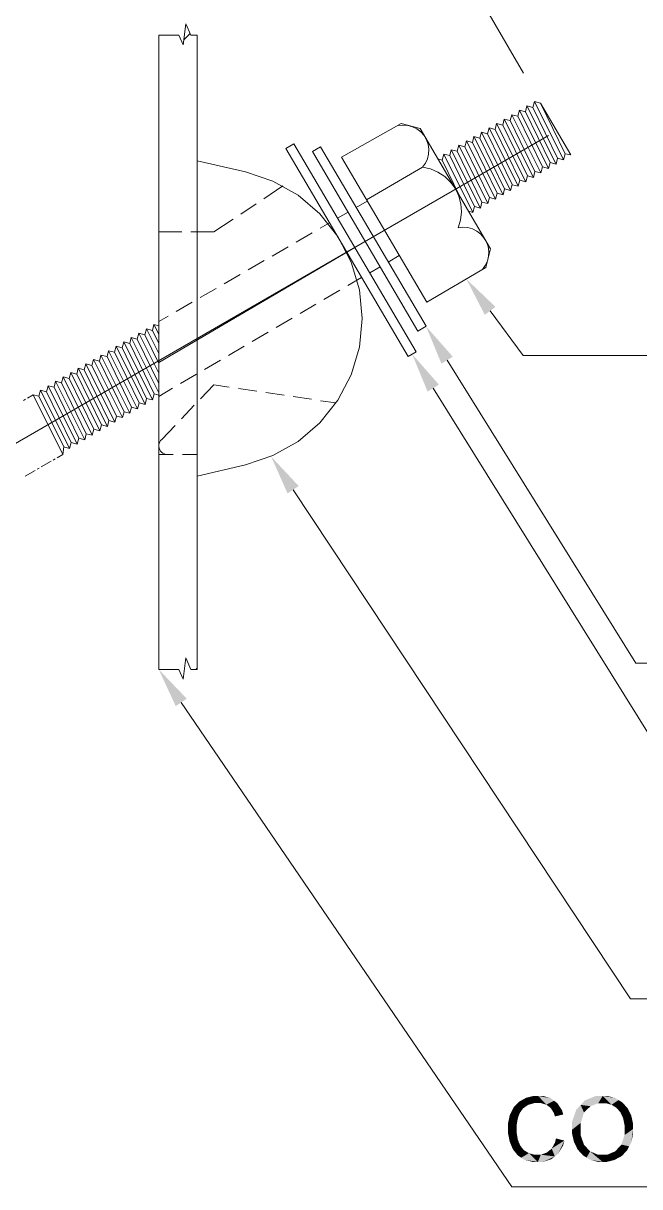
# Model space of a CAD drawing. Header units: millimetres. Extents: x 2 to 579, y 1 to 405.
# Drawn here: x 257.36 to 265.71, y 111.22 to 126.98 of the extents above; entities that cross this region are included whole.
import ezdxf

# ---------------------------------------------------------------- set-up
doc = ezdxf.new("R2010")
doc.units = ezdxf.units.MM
doc.linetypes.add('XKITLINE00', pattern=[0])
doc.layers.add('LinkedObject', color=7, linetype='Continuous', lineweight=0)

# ---------------------------------------------------------------- blocks, each defined once
blk = doc.blocks.new('*A4')
at = {"layer": 'LinkedObject'}
for color, points in [(6, [(263.754, 123.138), (263.609, 123.031), (263.359, 123.517)]), (6, [(263.176, 122.464), (263.023, 122.369), (262.814, 122.875)]), (6, [(262.988, 122.086), (262.835, 121.991), (262.627, 122.497)]), (6, [(261.091, 120.712), (260.94, 120.613), (260.717, 121.113)]), (6, [(259.576, 117.833), (259.427, 117.732), (259.197, 118.229)]), (7, [(264.073, 112.376), (264.128, 112.285), (264, 112.299)]), (7, [(264.121, 112.402), (264.128, 112.285), (264.073, 112.376)]), (7, [(264.169, 112.428), (264.278, 112.356), (264.121, 112.402)]), (7, [(264.121, 112.402), (264.278, 112.356), (264.195, 112.332)]), (7, [(264.128, 112.285), (264.121, 112.402), (264.161, 112.308)]), (7, [(264.161, 112.308), (264.121, 112.402), (264.195, 112.332)]), (7, [(264.273, 112.454), (264.278, 112.356), (264.169, 112.428)]), (7, [(264.33, 112.454), (264.278, 112.356), (264.273, 112.454)]), (7, [(264.278, 112.356), (264.33, 112.454), (264.328, 112.356)]), (7, [(264.33, 112.454), (264.371, 112.356), (264.328, 112.356)]), (7, [(264.504, 112.421), (264.33, 112.454), (264.395, 112.454)]), (7, [(264.548, 112.388), (264.33, 112.454), (264.504, 112.421)]), (7, [(264.443, 112.335), (264.33, 112.454), (264.548, 112.388)]), (7, [(264.371, 112.356), (264.33, 112.454), (264.443, 112.335)]), (7, [(264.443, 112.335), (264.548, 112.388), (264.472, 112.313)]), (7, [(264.548, 112.388), (264.5, 112.292), (264.472, 112.313)]), (7, [(264.5, 112.292), (264.548, 112.388), (264.544, 112.223)]), (7, [(264.544, 112.223), (264.548, 112.388), (264.671, 112.202)]), (7, [(264.654, 112.262), (264.548, 112.388), (264.592, 112.355)]), (7, [(264.671, 112.202), (264.548, 112.388), (264.654, 112.262)]), (7, [(264.907, 112.332), (264.791, 111.996), (264.849, 112.271)]), (7, [(264.952, 112.23), (264.791, 111.996), (264.907, 112.332)]), (7, [(265.113, 112.454), (264.907, 112.332), (264.964, 112.393)]), (7, [(265.205, 112.454), (264.907, 112.332), (265.113, 112.454)]), (7, [(265.145, 112.355), (264.907, 112.332), (265.205, 112.454)]), (7, [(265.04, 112.314), (264.907, 112.332), (265.145, 112.355)]), (7, [(264.907, 112.332), (265.04, 112.314), (264.996, 112.272)]), (7, [(264.952, 112.23), (264.907, 112.332), (264.996, 112.272)]), (7, [(265.145, 112.355), (265.205, 112.454), (265.205, 112.355)]), (7, [(265.205, 112.454), (265.248, 112.355), (265.205, 112.355)]), (7, [(265.372, 112.425), (265.205, 112.454), (265.265, 112.454)]), (7, [(265.42, 112.397), (265.205, 112.454), (265.372, 112.425)]), (7, [(265.325, 112.334), (265.205, 112.454), (265.42, 112.397)]), (7, [(265.248, 112.355), (265.205, 112.454), (265.325, 112.334)]), (7, [(265.325, 112.334), (265.42, 112.397), (265.36, 112.312)]), (7, [(265.42, 112.397), (265.394, 112.29), (265.36, 112.312)]), (7, [(265.394, 112.29), (265.42, 112.397), (265.446, 112.229)]), (7, [(265.542, 112.288), (265.42, 112.397), (265.468, 112.368)]), (7, [(265.567, 112.237), (265.42, 112.397), (265.542, 112.288)]), (7, [(265.446, 112.229), (265.42, 112.397), (265.567, 112.237)]), (7, [(264.054, 112.14), (263.923, 112.081), (263.949, 112.199)]), (7, [(264.067, 112.18), (263.949, 112.199), (263.974, 112.249)]), (7, [(264.054, 112.14), (263.949, 112.199), (264.067, 112.18)]), (7, [(264, 112.299), (264.128, 112.285), (263.974, 112.249)]), (7, [(263.974, 112.249), (264.128, 112.285), (264.081, 112.22)]), (7, [(264.067, 112.18), (263.974, 112.249), (264.081, 112.22)]), (7, [(264.544, 112.223), (264.671, 112.202), (264.559, 112.176)]), (7, [(264.849, 112.271), (264.791, 111.996), (264.791, 112.103)]), (7, [(264.909, 112.091), (264.791, 111.996), (264.952, 112.23)]), (7, [(265.446, 112.229), (265.567, 112.237), (265.464, 112.19)]), (7, [(265.567, 112.237), (265.482, 112.151), (265.464, 112.19)]), (7, [(265.482, 112.151), (265.567, 112.237), (265.5, 112.059)]), (7, [(265.5, 112.059), (265.567, 112.237), (265.617, 112.07)]), (7, [(265.617, 112.07), (265.567, 112.237), (265.592, 112.186)]), (7, [(264.04, 112.057), (263.923, 112.081), (264.054, 112.14)]), (7, [(263.923, 112.081), (264.04, 112.057), (263.923, 112.014)]), (7, [(263.923, 112.014), (264.04, 112.057), (264.04, 112.014)]), (7, [(264.791, 111.996), (264.909, 112.091), (264.909, 111.994)]), (7, [(265.5, 112.006), (265.617, 112.07), (265.617, 112.006)]), (7, [(265.5, 112.059), (265.617, 112.07), (265.5, 112.006)]), (7, [(264.04, 112.014), (263.923, 111.952), (263.923, 112.014)]), (7, [(264.04, 111.959), (263.923, 111.952), (264.04, 112.014)]), (7, [(264.04, 111.959), (263.968, 111.782), (263.923, 111.952)]), (7, [(263.923, 111.952), (263.968, 111.782), (263.946, 111.836)]), (7, [(264.056, 111.863), (263.968, 111.782), (264.04, 111.959)]), (7, [(263.968, 111.782), (264.056, 111.863), (264.072, 111.822)]), (7, [(264.686, 111.849), (264.56, 111.823), (264.572, 111.878)]), (7, [(264.791, 111.996), (264.909, 111.916), (264.791, 111.939)]), (7, [(264.909, 111.916), (264.791, 111.996), (264.909, 111.994)]), (7, [(264.791, 111.939), (264.909, 111.916), (264.816, 111.831)]), (7, [(264.816, 111.831), (264.909, 111.916), (264.841, 111.78)]), (7, [(264.841, 111.78), (264.909, 111.916), (264.951, 111.793)]), (7, [(265.458, 111.794), (265.617, 112.006), (265.564, 111.771)]), (7, [(265.5, 111.923), (265.617, 112.006), (265.458, 111.794)]), (7, [(265.617, 112.006), (265.5, 111.923), (265.5, 112.006)]), (7, [(265.564, 111.771), (265.617, 112.006), (265.591, 111.822)]), (7, [(265.591, 111.822), (265.617, 112.006), (265.617, 111.94)]), (7, [(264.089, 111.781), (263.968, 111.782), (264.072, 111.822)]), (7, [(263.968, 111.782), (264.102, 111.617), (263.991, 111.728)]), (7, [(264.089, 111.781), (264.102, 111.617), (263.968, 111.782)]), (7, [(263.991, 111.728), (264.102, 111.617), (264.058, 111.646)]), (7, [(264.138, 111.719), (264.102, 111.617), (264.089, 111.781)]), (7, [(264.102, 111.617), (264.138, 111.719), (264.172, 111.699)]), (7, [(264.557, 111.634), (264.448, 111.686), (264.482, 111.713)]), (7, [(264.515, 111.741), (264.557, 111.634), (264.482, 111.713)]), (7, [(264.515, 111.741), (264.686, 111.849), (264.557, 111.634)]), (7, [(264.56, 111.823), (264.686, 111.849), (264.515, 111.741)]), (7, [(264.557, 111.634), (264.686, 111.849), (264.603, 111.671)]), (7, [(264.603, 111.671), (264.686, 111.849), (264.668, 111.779)]), (7, [(264.951, 111.793), (264.938, 111.649), (264.841, 111.78)]), (7, [(264.841, 111.78), (264.938, 111.649), (264.865, 111.729)]), (7, [(264.993, 111.748), (264.938, 111.649), (264.951, 111.793)]), (7, [(264.938, 111.649), (264.993, 111.748), (264.986, 111.619)]), (7, [(264.986, 111.619), (264.993, 111.748), (265.035, 111.703)]), (7, [(265.035, 111.703), (265.204, 111.56), (264.986, 111.619)]), (7, [(265.14, 111.658), (265.204, 111.56), (265.035, 111.703)]), (7, [(265.414, 111.614), (265.268, 111.658), (265.374, 111.703)]), (7, [(265.416, 111.749), (265.463, 111.64), (265.374, 111.703)]), (7, [(265.374, 111.703), (265.463, 111.64), (265.414, 111.614)]), (7, [(265.564, 111.771), (265.416, 111.749), (265.458, 111.794)]), (7, [(265.538, 111.719), (265.416, 111.749), (265.564, 111.771)]), (7, [(265.463, 111.64), (265.416, 111.749), (265.538, 111.719)]), (7, [(264.206, 111.678), (264.102, 111.617), (264.172, 111.699)]), (7, [(264.206, 111.678), (264.328, 111.56), (264.102, 111.617)]), (7, [(264.102, 111.617), (264.328, 111.56), (264.145, 111.589)]), (7, [(264.145, 111.589), (264.328, 111.56), (264.259, 111.56)]), (7, [(264.28, 111.658), (264.328, 111.56), (264.206, 111.678)]), (7, [(264.328, 111.56), (264.28, 111.658), (264.319, 111.658)]), (7, [(264.367, 111.658), (264.328, 111.56), (264.319, 111.658)]), (7, [(264.367, 111.658), (264.557, 111.634), (264.328, 111.56)]), (7, [(264.328, 111.56), (264.557, 111.634), (264.396, 111.56)]), (7, [(264.448, 111.686), (264.557, 111.634), (264.367, 111.658)]), (7, [(264.396, 111.56), (264.557, 111.634), (264.51, 111.597)]), (7, [(264.986, 111.619), (265.204, 111.56), (265.034, 111.59)]), (7, [(265.034, 111.59), (265.204, 111.56), (265.143, 111.56)]), (7, [(265.204, 111.56), (265.14, 111.658), (265.204, 111.658)]), (7, [(265.204, 111.56), (265.268, 111.658), (265.26, 111.56)]), (7, [(265.268, 111.658), (265.204, 111.56), (265.204, 111.658)]), (7, [(265.26, 111.56), (265.268, 111.658), (265.365, 111.587)]), (7, [(265.365, 111.587), (265.268, 111.658), (265.414, 111.614)])]:
    blk.add_hatch(color=color, dxfattribs=at).paths.add_polyline_path(points, flags=17)
at = {"layer": 'LinkedObject', "color": 6, "linetype": 'XKITLINE00', "lineweight": 0}
for p, q in [((264.132, 126.302), (259.776, 133.839)), ((249.65, 116.892), (264.472, 125.459)), ((263.682, 123.084), (264.129, 122.482)), ((263.099, 122.417), (265.652, 118.313)), ((264.129, 122.482), (272.665, 122.482)), ((262.912, 122.038), (266.522, 116.233)), ((261.015, 120.662), (265.581, 113.769)), ((265.652, 118.313), (275.455, 118.313)), ((259.502, 117.782), (263.976, 111.224)), ((265.581, 113.769), (278.078, 113.769)), ((263.976, 111.224), (278.49, 111.224))]:
    blk.add_line(p, q, dxfattribs=at)
at = {"layer": 'LinkedObject', "color": 7, "linetype": 'XKITLINE00', "lineweight": 0}
for p, q in [((259.562, 126.973), (259.528, 126.686)), ((259.621, 126.84), (259.536, 126.755)), ((259.632, 126.817), (259.562, 126.973)), ((259.197, 118.229), (259.197, 126.817)), ((259.197, 126.817), (259.471, 126.817)), ((259.528, 126.686), (259.471, 126.817)), ((259.632, 126.817), (259.715, 126.817)), ((259.715, 126.817), (259.715, 118.229)), ((264.583, 125.523), (264.583, 125.523)), ((259.715, 125.116), (260.373, 124.965)), ((260.743, 124.841), (260.373, 124.965)), ((261.083, 124.649), (260.743, 124.841)), ((261.379, 124.396), (261.083, 124.649)), ((261.622, 124.09), (261.379, 124.396)), ((261.802, 123.745), (261.622, 124.09)), ((261.913, 123.371), (261.802, 123.745)), ((261.95, 122.982), (261.913, 123.371)), ((261.913, 122.594), (261.95, 122.982)), ((261.802, 122.22), (261.913, 122.594)), ((261.622, 121.874), (261.802, 122.22)), ((261.379, 121.569), (261.622, 121.874)), ((261.083, 121.316), (261.379, 121.569)), ((260.743, 121.124), (261.083, 121.316)), ((259.715, 120.848), (260.373, 121)), ((260.373, 121), (260.743, 121.124))]:
    blk.add_line(p, q, dxfattribs=at)
at = {"layer": 'LinkedObject', "color": 1, "linetype": 'XKITLINE00', "lineweight": 0}
for p, q in [((264.261, 125.838), (264.282, 125.918)), ((264.282, 125.918), (264.364, 125.897)), ((264.675, 125.131), (264.282, 125.918)), ((264.364, 125.897), (264.696, 125.212)), ((264.364, 125.897), (264.775, 125.195)), ((263.954, 125.66), (263.975, 125.74)), ((264.369, 124.952), (263.975, 125.74)), ((263.975, 125.74), (264.056, 125.719)), ((264.056, 125.719), (264.078, 125.8)), ((264.078, 125.8), (264.159, 125.778)), ((264.471, 125.011), (264.078, 125.8)), ((264.159, 125.778), (264.18, 125.859)), ((264.159, 125.778), (264.492, 125.092)), ((264.18, 125.859), (264.261, 125.838)), ((264.573, 125.071), (264.18, 125.859)), ((264.261, 125.838), (264.594, 125.152)), ((263.749, 125.541), (263.77, 125.622)), ((264.165, 124.832), (263.77, 125.622)), ((263.77, 125.622), (263.852, 125.6)), ((263.852, 125.6), (263.873, 125.681)), ((263.852, 125.6), (264.186, 124.913)), ((264.267, 124.892), (263.873, 125.681)), ((263.873, 125.681), (263.954, 125.66)), ((263.954, 125.66), (264.288, 124.973)), ((264.056, 125.719), (264.39, 125.033)), ((263.442, 125.363), (263.463, 125.444)), ((263.856, 124.656), (263.463, 125.444)), ((263.463, 125.444), (263.544, 125.423)), ((263.544, 125.423), (263.566, 125.503)), ((263.544, 125.423), (263.877, 124.737)), ((263.958, 124.716), (263.566, 125.503)), ((263.566, 125.503), (263.647, 125.482)), ((263.647, 125.482), (263.668, 125.563)), ((263.647, 125.482), (263.979, 124.797)), ((263.668, 125.563), (263.749, 125.541)), ((264.063, 124.772), (263.668, 125.563)), ((263.749, 125.541), (264.084, 124.853)), ((260.918, 125.285), (261.024, 125.346)), ((262.571, 122.464), (260.918, 125.285)), ((261.024, 125.346), (262.682, 122.53)), ((263.135, 125.186), (263.156, 125.266)), ((263.55, 124.477), (263.156, 125.266)), ((263.156, 125.266), (263.237, 125.245)), ((263.237, 125.245), (263.258, 125.326)), ((263.652, 124.537), (263.258, 125.326)), ((263.258, 125.326), (263.34, 125.304)), ((263.34, 125.304), (263.361, 125.385)), ((263.34, 125.304), (263.673, 124.618)), ((263.754, 124.597), (263.361, 125.385)), ((263.361, 125.385), (263.442, 125.363)), ((263.442, 125.363), (263.775, 124.678)), ((262.974, 125.142), (263.032, 125.126)), ((263.032, 125.126), (263.054, 125.207)), ((263.032, 125.126), (263.272, 124.633)), ((263.448, 124.417), (263.054, 125.207)), ((263.054, 125.207), (263.135, 125.186)), ((263.135, 125.186), (263.469, 124.498)), ((263.237, 125.245), (263.571, 124.558)), ((264.471, 125.011), (264.492, 125.092)), ((264.492, 125.092), (264.573, 125.071)), ((264.573, 125.071), (264.594, 125.152)), ((264.594, 125.152), (264.675, 125.131)), ((264.675, 125.131), (264.696, 125.212)), ((264.775, 125.195), (264.696, 125.212)), ((264.267, 124.892), (264.288, 124.973)), ((264.288, 124.973), (264.369, 124.952)), ((264.369, 124.952), (264.39, 125.033)), ((264.39, 125.033), (264.471, 125.011)), ((263.958, 124.716), (263.979, 124.797)), ((263.982, 124.793), (264.063, 124.772)), ((264.063, 124.772), (264.084, 124.853)), ((264.084, 124.853), (264.165, 124.832)), ((264.165, 124.832), (264.186, 124.913)), ((264.186, 124.913), (264.267, 124.892)), ((260.877, 124.775), (260.618, 124.603)), ((263.754, 124.597), (263.775, 124.678)), ((263.775, 124.678), (263.856, 124.656)), ((263.856, 124.656), (263.877, 124.737)), ((263.877, 124.737), (263.958, 124.716)), ((260.514, 124.533), (260.306, 124.395)), ((263.448, 124.417), (263.469, 124.498)), ((263.469, 124.498), (263.55, 124.477)), ((263.55, 124.477), (263.571, 124.558)), ((263.571, 124.558), (263.652, 124.537)), ((263.652, 124.537), (263.673, 124.618)), ((263.673, 124.618), (263.754, 124.597)), ((260.202, 124.326), (259.943, 124.153)), ((263.39, 124.432), (263.448, 124.417)), ((259.508, 124.153), (259.197, 124.153)), ((259.943, 124.153), (259.633, 124.153)), ((259.111, 122.82), (259.132, 122.9)), ((259.132, 122.9), (259.197, 122.883)), ((259.197, 122.769), (259.132, 122.9)), ((258.906, 122.701), (258.927, 122.782)), ((258.927, 122.782), (259.008, 122.76)), ((259.197, 122.241), (258.927, 122.782)), ((259.008, 122.76), (259.03, 122.841)), ((259.008, 122.76), (259.197, 122.372)), ((259.03, 122.841), (259.111, 122.82)), ((259.197, 122.505), (259.03, 122.841)), ((259.111, 122.82), (259.197, 122.642)), ((258.599, 122.523), (258.62, 122.604)), ((258.62, 122.604), (258.701, 122.583)), ((259.012, 121.818), (258.62, 122.604)), ((258.701, 122.583), (258.723, 122.663)), ((258.701, 122.583), (259.033, 121.899)), ((258.723, 122.663), (258.804, 122.642)), ((259.114, 121.878), (258.723, 122.663)), ((258.804, 122.642), (258.825, 122.722)), ((258.804, 122.642), (259.135, 121.959)), ((258.825, 122.722), (258.906, 122.701)), ((259.197, 121.976), (258.825, 122.722)), ((258.906, 122.701), (259.197, 122.102)), ((258.292, 122.345), (258.313, 122.426)), ((258.313, 122.426), (258.394, 122.405)), ((258.706, 121.638), (258.313, 122.426)), ((258.394, 122.405), (258.415, 122.485)), ((258.415, 122.485), (258.497, 122.464)), ((258.808, 121.698), (258.415, 122.485)), ((258.497, 122.464), (258.518, 122.545)), ((258.497, 122.464), (258.829, 121.779)), ((258.518, 122.545), (258.599, 122.523)), ((258.91, 121.758), (258.518, 122.545)), ((258.599, 122.523), (258.931, 121.839)), ((262.571, 122.464), (262.682, 122.53)), ((258.087, 122.227), (258.108, 122.308)), ((258.108, 122.308), (258.189, 122.286)), ((258.502, 121.519), (258.108, 122.308)), ((258.189, 122.286), (258.211, 122.367)), ((258.189, 122.286), (258.523, 121.6)), ((258.211, 122.367), (258.292, 122.345)), ((258.604, 121.579), (258.211, 122.367)), ((258.292, 122.345), (258.625, 121.66)), ((258.394, 122.405), (258.727, 121.719)), ((257.78, 122.049), (257.801, 122.13)), ((257.801, 122.13), (257.882, 122.108)), ((258.196, 121.339), (257.801, 122.13)), ((257.882, 122.108), (257.903, 122.189)), ((257.882, 122.108), (258.217, 121.42)), ((257.903, 122.189), (257.985, 122.168)), ((258.298, 121.399), (257.903, 122.189)), ((257.985, 122.168), (258.006, 122.248)), ((257.985, 122.168), (258.319, 121.48)), ((258.006, 122.248), (258.087, 122.227)), ((258.4, 121.459), (258.006, 122.248)), ((258.087, 122.227), (258.421, 121.54)), ((257.496, 121.947), (257.575, 121.931)), ((257.9, 121.141), (257.496, 121.947)), ((257.575, 121.931), (257.596, 122.011)), ((257.596, 122.011), (257.677, 121.99)), ((257.991, 121.22), (257.596, 122.011)), ((257.677, 121.99), (257.699, 122.07)), ((257.677, 121.99), (258.013, 121.301)), ((257.699, 122.07), (257.78, 122.049)), ((258.094, 121.279), (257.699, 122.07)), ((257.78, 122.049), (258.115, 121.36)), ((259.114, 121.878), (259.135, 121.959)), ((259.135, 121.959), (259.197, 121.942)), ((259.202, 121.945), (259.197, 121.94)), ((259.763, 121.895), (259.943, 122.084)), ((260.152, 122.053), (259.943, 122.084)), ((260.523, 121.998), (260.276, 122.035)), ((260.894, 121.942), (260.647, 121.979)), ((257.575, 121.931), (257.911, 121.241)), ((258.91, 121.758), (258.931, 121.839)), ((258.931, 121.839), (259.012, 121.818)), ((259.012, 121.818), (259.033, 121.899)), ((259.033, 121.899), (259.114, 121.878)), ((259.504, 121.624), (259.677, 121.805)), ((261.265, 121.887), (261.017, 121.924)), ((261.597, 121.837), (261.388, 121.868)), ((258.604, 121.579), (258.625, 121.66)), ((258.625, 121.66), (258.706, 121.638)), ((258.706, 121.638), (258.727, 121.719)), ((258.727, 121.719), (258.808, 121.698)), ((258.808, 121.698), (258.829, 121.779)), ((258.829, 121.779), (258.91, 121.758)), ((258.298, 121.399), (258.319, 121.48)), ((258.319, 121.48), (258.4, 121.459)), ((258.4, 121.459), (258.421, 121.54)), ((258.421, 121.54), (258.502, 121.519)), ((258.502, 121.519), (258.523, 121.6)), ((258.523, 121.6), (258.604, 121.579)), ((259.237, 121.344), (259.418, 121.533)), ((258.094, 121.279), (258.115, 121.36)), ((258.115, 121.36), (258.196, 121.339)), ((258.196, 121.339), (258.217, 121.42)), ((258.217, 121.42), (258.298, 121.399)), ((259.222, 121.328), (259.211, 121.31)), ((259.237, 121.344), (259.222, 121.328)), ((257.9, 121.141), (257.911, 121.241)), ((257.911, 121.241), (257.991, 121.22)), ((257.991, 121.22), (258.013, 121.301)), ((258.013, 121.301), (258.094, 121.279)), ((259.202, 121.289), (259.198, 121.268)), ((259.198, 121.268), (259.198, 121.246)), ((259.198, 121.246), (259.202, 121.224)), ((259.211, 121.31), (259.202, 121.289)), ((259.202, 121.224), (259.21, 121.204)), ((259.21, 121.204), (259.221, 121.185)), ((259.221, 121.185), (259.236, 121.169)), ((259.236, 121.169), (259.253, 121.155)), ((259.253, 121.155), (259.273, 121.146)), ((259.394, 121.137), (259.197, 121.137)), ((259.273, 121.146), (259.294, 121.14)), ((259.294, 121.14), (259.316, 121.137)), ((259.715, 121.137), (259.519, 121.137))]:
    blk.add_line(p, q, dxfattribs=at)
at = {"layer": 'LinkedObject', "color": 3, "linetype": 'XKITLINE00', "lineweight": 0}
for p, q in [((262.477, 125.62), (261.669, 125.164)), ((262.501, 125.6), (262.436, 125.593)), ((262.733, 125.554), (262.477, 125.62)), ((262.568, 125.595), (262.501, 125.6)), ((262.631, 125.578), (262.568, 125.595)), ((262.691, 125.548), (262.631, 125.578)), ((262.743, 125.508), (262.691, 125.548)), ((263.688, 123.923), (262.733, 125.554)), ((262.787, 125.458), (262.743, 125.508)), ((262.82, 125.401), (262.787, 125.458)), ((262.842, 125.338), (262.82, 125.401)), ((262.852, 125.273), (262.842, 125.338)), ((262.849, 125.207), (262.852, 125.273)), ((261.669, 125.164), (262.823, 123.204)), ((262.805, 125.082), (262.833, 125.143)), ((262.833, 125.143), (262.849, 125.207)), ((262.766, 125.029), (262.01, 124.586)), ((262.766, 125.029), (262.805, 125.082)), ((262.874, 125.006), (262.766, 125.029)), ((262.976, 124.964), (262.874, 125.006)), ((263.068, 124.904), (262.976, 124.964)), ((263.147, 124.828), (263.068, 124.904)), ((263.212, 124.739), (263.147, 124.828)), ((263.258, 124.639), (263.212, 124.739)), ((263.286, 124.533), (263.258, 124.639)), ((263.293, 124.423), (263.286, 124.533)), ((263.247, 124.209), (263.28, 124.314)), ((263.28, 124.314), (263.293, 124.423)), ((263.312, 124.216), (263.247, 124.209)), ((263.379, 124.211), (263.312, 124.216)), ((263.442, 124.194), (263.379, 124.211)), ((263.502, 124.164), (263.442, 124.194)), ((263.554, 124.124), (263.502, 124.164)), ((263.598, 124.074), (263.554, 124.124)), ((263.631, 124.017), (263.598, 124.074)), ((263.653, 123.955), (263.631, 124.017)), ((263.688, 123.923), (263.623, 123.672)), ((263.663, 123.889), (263.653, 123.955)), ((263.66, 123.823), (263.663, 123.889)), ((263.577, 123.645), (263.616, 123.698)), ((263.616, 123.698), (263.644, 123.759)), ((263.644, 123.759), (263.66, 123.823)), ((263.623, 123.672), (262.823, 123.204))]:
    blk.add_line(p, q, dxfattribs=at)
at = {"layer": 'LinkedObject', "color": 2, "linetype": 'XKITLINE00', "lineweight": 0}
for p, q in [((261.278, 125.243), (261.384, 125.305)), ((261.384, 125.305), (262.814, 122.875)), ((262.704, 122.81), (261.278, 125.243)), ((262.704, 122.81), (262.814, 122.875))]:
    blk.add_line(p, q, dxfattribs=at)
at = {"layer": 'LinkedObject', "color": 4, "linetype": 'XKITLINE00', "lineweight": 0}
for p, q in [((262.018, 124.571), (261.867, 124.483)), ((261.76, 124.421), (261.617, 124.338)), ((261.509, 124.276), (261.381, 124.202)), ((261.273, 124.139), (261.057, 124.014)), ((259.197, 122.383), (261.849, 123.944)), ((260.948, 123.952), (260.732, 123.826)), ((262.302, 123.745), (262.452, 123.834)), ((260.624, 123.764), (260.407, 123.638)), ((262.052, 123.599), (262.193, 123.682)), ((260.299, 123.576), (260.083, 123.451)), ((261.757, 123.426), (261.943, 123.535)), ((259.975, 123.388), (259.758, 123.263)), ((261.433, 123.237), (261.649, 123.363)), ((259.65, 123.2), (259.434, 123.075)), ((261.11, 123.047), (261.325, 123.173)), ((259.326, 123.012), (259.197, 122.938)), ((260.786, 122.857), (261.002, 122.984)), ((260.463, 122.668), (260.678, 122.794)), ((260.139, 122.478), (260.355, 122.605)), ((259.816, 122.289), (260.031, 122.415)), ((259.492, 122.099), (259.708, 122.225)), ((259.197, 121.926), (259.384, 122.036))]:
    blk.add_line(p, q, dxfattribs=at)
at = {"layer": 'LinkedObject', "color": 9, "linetype": 'XKITLINE00', "lineweight": 0}
for p, q in [((257.42, 121.903), (257.496, 121.947)), ((257.366, 121.872), (257.393, 121.887)), ((257.605, 120.97), (257.741, 121.048)), ((257.768, 121.064), (257.795, 121.08)), ((257.822, 121.095), (257.9, 121.141)), ((257.389, 120.845), (257.524, 120.923)), ((257.551, 120.939), (257.578, 120.955)), ((259.562, 118.385), (259.528, 118.098)), ((259.632, 118.229), (259.562, 118.385)), ((259.471, 118.229), (259.197, 118.229)), ((259.528, 118.098), (259.471, 118.229)), ((259.715, 118.229), (259.632, 118.229)), ((259.715, 118.246), (259.698, 118.229))]:
    blk.add_line(p, q, dxfattribs=at)

msp = doc.modelspace()

# ---------------------------------------------------------------- block references
at = {"lineweight": 0}
msp.add_blockref('*A4', (0, 0), dxfattribs=at)

doc.saveas('drawing.dxf')
